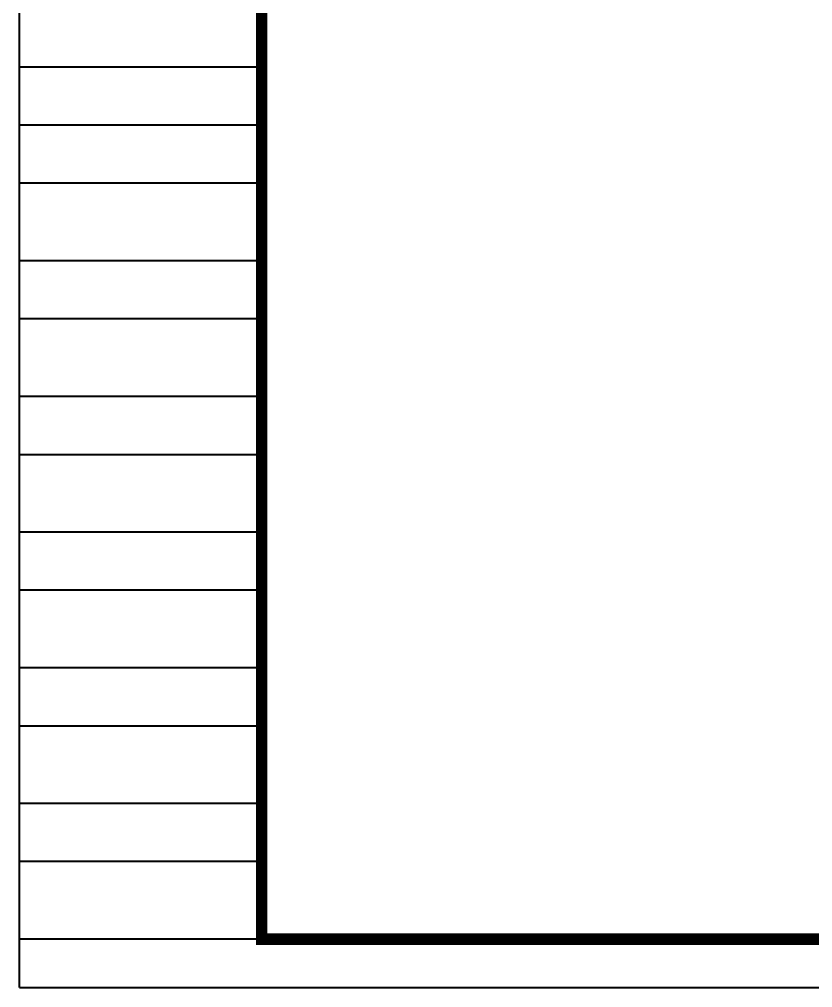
# Model space of a CAD drawing. Header units: millimetres. Extents: x 2126 to 3741, y 477 to 1658.
# Drawn here: x 2126.4 to 2356.6, y 476.8 to 757.9 of the extents above; entities that cross this region are included whole.
import ezdxf

# ---------------------------------------------------------------- set-up
doc = ezdxf.new("R2010")
doc.units = ezdxf.units.MM
doc.layers.add('粗实线', color=7, linetype='Continuous', lineweight=40)

# ---------------------------------------------------------------- blocks, each defined once
blk = doc.blocks.new('图框2')
for p, q in [((22181, 6629.57), (22181, 7810.82)), ((22251.31, 6896.75), (22181, 6896.75)), ((22251.31, 6879.88), (22181, 6879.88)), ((22251.31, 6863), (22181, 6863)), ((22251.31, 6840.5), (22181, 6840.5)), ((22251.31, 6823.63), (22181, 6823.63)), ((22251.31, 6801.13), (22181, 6801.13)), ((22251.31, 6784.25), (22181, 6784.25)), ((22251.31, 6761.75), (22181, 6761.75)), ((22251.31, 6744.88), (22181, 6744.88)), ((22251.31, 6722.38), (22181, 6722.38)), ((22251.31, 6705.5), (22181, 6705.5)), ((22251.31, 6683), (22181, 6683)), ((22251.31, 6666.13), (22181, 6666.13)), ((22251.31, 6643.63), (22181, 6643.63)), ((22181, 6629.57), (23795.37, 6629.57)), ((22181, 6629.57), (22181, 6629.57))]:
    blk.add_line(p, q)
at = {"const_width": 3.38}
blk.add_lwpolyline([(23781.31, 7796.75), (22251.31, 7796.75), (22251.31, 6643.63), (23781.31, 6643.63)], close=True, dxfattribs=at)

msp = doc.modelspace()

# ---------------------------------------------------------------- block references
at = {"layer": '粗实线', "linetype": 'ByBlock'}
msp.add_blockref('图框2', (-20054.634, -6152.73), dxfattribs=at)

doc.saveas('drawing.dxf')
